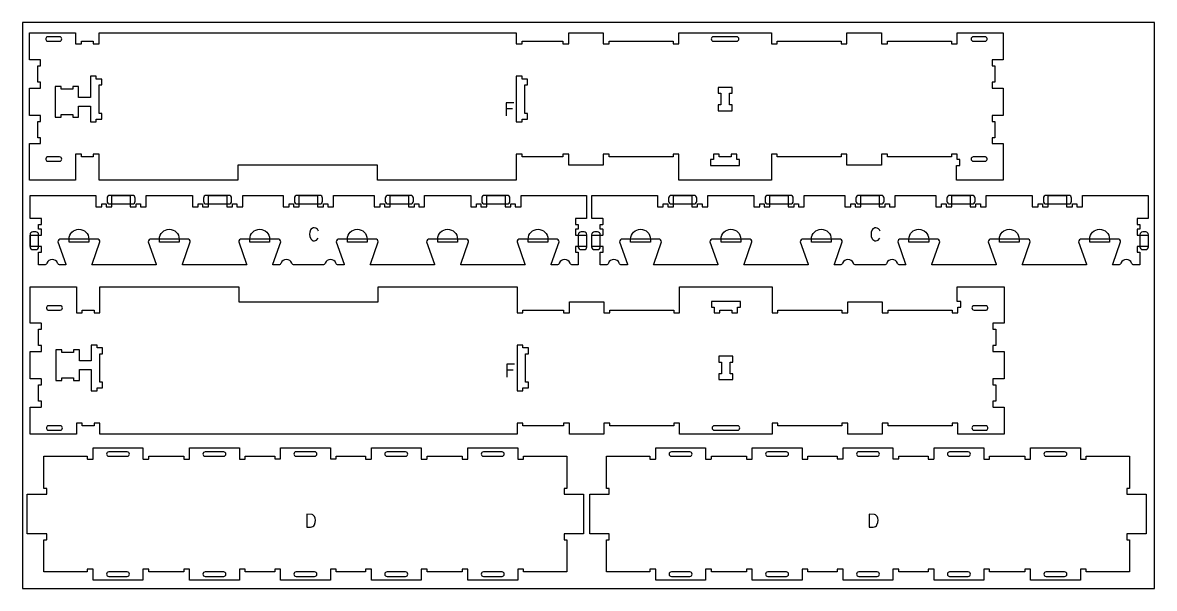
# Model space of a CAD drawing. Header units: millimetres. Extents: x -1220 to 1220, y -1930 to 4127.
# Drawn here: x -1220 to 1220, y 710 to 1930 of the extents above; entities that cross this region are included whole.
import ezdxf

# ---------------------------------------------------------------- set-up
doc = ezdxf.new("R2010")
doc.units = ezdxf.units.MM
for name, color, linetype, true_color in [('0_SHEET_SPRUCEPLY_2440X122', 1, 'Continuous', 0xff0000), ('1_ANYTOOL_1MMDEEP_LABELS_S', 2, 'Continuous', 0xffff00), ('3_ANYTOOL_CUTTHROUGH_INSID', 4, 'Continuous', 0x00ffff), ('4_ANYTOOL_CUTTHROUGH_OUTSI', 5, 'Continuous', 0x0000ff), ('5_ANYTOOL_HALF_MILL_9MM_IN', 3, 'Continuous', 0x00ff00)]:
    doc.layers.add(name, color=color, linetype=linetype, true_color=true_color)

msp = doc.modelspace()

# ---------------------------------------------------------------- linework, layer by layer
at = {"layer": '0_SHEET_SPRUCEPLY_2440X122'}
msp.add_lwpolyline([(-1220, 1930), (-1220, 710), (1220, 710), (1220, 1930)], close=True, dxfattribs=at)
at = {"layer": '1_ANYTOOL_1MMDEEP_LABELS_S'}
for p, q in [((-163.9, 1743.8), (-177.4, 1743.8)), ((-162.2, 1180.7), (-175.8, 1180.7))]:
    msp.add_line(p, q, dxfattribs=at)
for points in [[(-160.9, 1756.8), (-177.4, 1756.8), (-177.4, 1728.8)], [(-159.3, 1193.7), (-175.8, 1193.7), (-175.8, 1165.7)]]:
    msp.add_lwpolyline(points, dxfattribs=at)
for points in [[(-582.1, 1480.5, 0.131103), (-585.6, 1485.5), (-588.2, 1487), (-591.3, 1487.5), (-593.7, 1487.2), (-595.8, 1486.4), (-597.6, 1485), (-599.1, 1483.1), (-601, 1478.5), (-601.7, 1473.5), (-601, 1468.5), (-599, 1463.9), (-597.5, 1462), (-595.7, 1460.6), (-593.5, 1459.8), (-591, 1459.5), (-588.3, 1459.9), (-586.1, 1461), (-582.7, 1465)], [(628.7, 1480.5, 0.131103), (625.1, 1485.5), (622.6, 1487), (619.5, 1487.5), (617, 1487.2), (614.9, 1486.4), (613.1, 1485), (611.7, 1483.1), (609.7, 1478.5), (609.1, 1473.5), (609.7, 1468.5), (611.7, 1463.9), (613.2, 1462), (615.1, 1460.6), (617.3, 1459.8), (619.8, 1459.5), (622.4, 1459.9), (624.7, 1461), (628, 1465)]]:
    msp.add_lwpolyline(points, format="xyb", dxfattribs=at)
for points in [[(-607.6, 870.2), (-607.6, 842.2), (-599.6, 842.3), (-596.7, 842.6), (-594.3, 843.5), (-592.4, 844.9), (-591, 847), (-589.1, 851.7), (-588.5, 856.8), (-589.1, 861.1), (-590.8, 865.1), (-594.1, 868.6), (-596.1, 869.5)], [(605.4, 870.2), (605.4, 842.2), (613.4, 842.3), (616.3, 842.6), (618.7, 843.5), (620.6, 844.9), (622, 847), (623.9, 851.7), (624.5, 856.8), (623.9, 861.1), (622.2, 865.1), (618.9, 868.6), (616.9, 869.5)]]:
    msp.add_lwpolyline(points, close=True, dxfattribs=at)
at = {"layer": '3_ANYTOOL_CUTTHROUGH_INSID'}
for points in [[(-1140.5, 1899.5), (-1166.2, 1899.5), (-1167, 1899.4), (-1167.7, 1899.1), (-1168.5, 1898.6), (-1169.6, 1897.3), (-1170.1, 1895.6), (-1170.1, 1893.9), (-1169.6, 1892.1), (-1168.5, 1890.8), (-1167.7, 1890.3), (-1167, 1890), (-1166.2, 1890), (-1140.5, 1890, 1)], [(319.5, 1899.5), (269.5, 1899.5, 1), (269.5, 1890), (319.5, 1890, 1)], [(829.5, 1899.5, 1), (829.5, 1890), (855.3, 1890), (856.1, 1890), (856.8, 1890.3), (857.6, 1890.8), (858.7, 1892.1), (859.2, 1893.9), (859.2, 1895.6), (858.7, 1897.3), (857.6, 1898.6), (856.8, 1899.1), (856.1, 1899.4), (855.3, 1899.5)], [(-1140.5, 1631, 1), (-1140.5, 1640.5), (-1166.2, 1640.5), (-1167, 1640.4), (-1167.7, 1640.1), (-1168.5, 1639.6), (-1169.6, 1638.3), (-1170.1, 1636.6), (-1170.1, 1634.9), (-1169.6, 1633.1), (-1168.5, 1631.8), (-1167.7, 1631.3), (-1167, 1631), (-1166.2, 1631)], [(829.5, 1631), (855.3, 1631), (856.1, 1631), (856.8, 1631.3), (857.6, 1631.8), (858.7, 1633.1), (859.2, 1634.9), (859.2, 1636.6), (858.7, 1638.3), (857.6, 1639.6), (856.8, 1640.1), (856.1, 1640.4), (855.3, 1640.5), (829.5, 1640.5, 1)], [(-1138.8, 1319.6), (-1164.5, 1319.6), (-1165.3, 1319.5), (-1166.1, 1319.2), (-1166.8, 1318.8), (-1167.9, 1317.4), (-1168.5, 1315.7), (-1168.5, 1314), (-1167.9, 1312.3), (-1166.8, 1310.9), (-1166.1, 1310.4), (-1165.3, 1310.2), (-1164.5, 1310.1), (-1138.8, 1310.1, 1)], [(831.2, 1319.6, 1), (831.2, 1310.1), (856.9, 1310.1), (857.7, 1310.2), (858.5, 1310.4), (859.2, 1310.9), (860.3, 1312.3), (860.9, 1314), (860.9, 1315.7), (860.3, 1317.4), (859.2, 1318.8), (858.5, 1319.2), (857.7, 1319.5), (856.9, 1319.6)], [(-1138.8, 1051.1, 1), (-1138.8, 1060.6), (-1164.5, 1060.6), (-1165.3, 1060.5), (-1166.1, 1060.2), (-1166.8, 1059.8), (-1167.9, 1058.4), (-1168.5, 1056.7), (-1168.5, 1055), (-1167.9, 1053.3), (-1166.8, 1051.9), (-1166.1, 1051.4), (-1165.3, 1051.2), (-1164.5, 1051.1)], [(321.2, 1051.1, 1), (321.2, 1060.6), (271.2, 1060.6, 1), (271.2, 1051.1)], [(831.2, 1051.1), (856.9, 1051.1), (857.7, 1051.2), (858.5, 1051.4), (859.2, 1051.9), (860.3, 1053.3), (860.9, 1055), (860.9, 1056.7), (860.3, 1058.4), (859.2, 1059.8), (858.5, 1060.2), (857.7, 1060.5), (856.9, 1060.6), (831.2, 1060.6, 1)], [(-994.4, 994.9, 1), (-994.4, 1004.4), (-1034.4, 1004.4, 1), (-1034.4, 994.9)], [(-786.4, 994.9, 1), (-786.4, 1004.4), (-826.4, 1004.4, 1), (-826.4, 994.9)], [(-590.4, 995, 1), (-590.4, 1004.5), (-630.4, 1004.5, 1), (-630.4, 995)], [(-394.4, 994.9, 1), (-394.4, 1004.4), (-434.4, 1004.4, 1), (-434.4, 994.9)], [(-186.4, 994.9, 1), (-186.4, 1004.4), (-226.4, 1004.4, 1), (-226.4, 994.9)], [(218.6, 994.9, 1), (218.6, 1004.4), (178.6, 1004.4, 1), (178.6, 994.9)], [(426.6, 994.9, 1), (426.6, 1004.4), (386.6, 1004.4, 1), (386.6, 994.9)], [(622.6, 995, 1), (622.6, 1004.5), (582.6, 1004.5, 1), (582.6, 995)], [(818.6, 994.9, 1), (818.6, 1004.4), (778.6, 1004.4, 1), (778.6, 994.9)], [(1026.6, 994.9, 1), (1026.6, 1004.4), (986.6, 1004.4, 1), (986.6, 994.9)], [(-994.4, 745.4), (-1034.4, 745.4, 1), (-1034.4, 735.9), (-994.4, 735.9, 1)], [(-786.4, 745.4), (-826.4, 745.4, 1), (-826.4, 735.9), (-786.4, 735.9, 1)], [(-590.4, 745.4), (-630.4, 745.4, 1), (-630.4, 735.9), (-590.4, 735.9, 1)], [(-394.4, 745.4), (-434.4, 745.4, 1), (-434.4, 735.9), (-394.4, 735.9, 1)], [(-186.4, 745.4), (-226.4, 745.4, 1), (-226.4, 735.9), (-186.4, 735.9, 1)], [(218.6, 745.4), (178.6, 745.4, 1), (178.6, 735.9), (218.6, 735.9, 1)], [(426.6, 745.4), (386.6, 745.4, 1), (386.6, 735.9), (426.6, 735.9, 1)], [(622.6, 745.4), (582.6, 745.4, 1), (582.6, 735.9), (622.6, 735.9, 1)], [(818.6, 745.4), (778.6, 745.4, 1), (778.6, 735.9), (818.6, 735.9, 1)], [(1026.6, 745.4), (986.6, 745.4, 1), (986.6, 735.9), (1026.6, 735.9, 1)]]:
    msp.add_lwpolyline(points, format="xyb", close=True, dxfattribs=at)
for points in [[(-1049.2, 1808.4), (-1061.2, 1808.4), (-1061.2, 1814.4), (-1073.7, 1814.4), (-1073.7, 1768.5), (-1099.2, 1768.5), (-1099.2, 1792.5), (-1111.7, 1792.5), (-1111.7, 1786.5), (-1137.2, 1786.5), (-1137.2, 1792.5), (-1149.7, 1792.5), (-1149.7, 1726), (-1137.2, 1726), (-1137.2, 1732), (-1111.7, 1732), (-1111.7, 1726), (-1099.2, 1726), (-1099.2, 1750), (-1073.7, 1750), (-1073.7, 1715.9), (-1061.2, 1715.9), (-1061.2, 1721.9), (-1049.2, 1721.9), (-1049.2, 1734.4), (-1055.2, 1734.4), (-1055.2, 1795.9), (-1049.2, 1795.9)], [(-155.7, 1814.4), (-155.7, 1715.9), (-143.2, 1715.9), (-143.2, 1721.9), (-131.2, 1721.9), (-131.2, 1734.4), (-137.2, 1734.4), (-137.2, 1795.9), (-131.2, 1795.9), (-131.2, 1808.4), (-143.2, 1808.4), (-143.2, 1814.4)], [(309.8, 1752.4), (303.8, 1752.4), (303.8, 1777.9), (309.8, 1777.9), (309.8, 1790.4), (279.3, 1790.4), (279.3, 1777.9), (285.3, 1777.9), (285.3, 1752.4), (279.3, 1752.4), (279.3, 1739.9), (309.8, 1739.9)], [(307.3, 1640.5), (281.8, 1640.5), (281.8, 1646.5), (269.3, 1646.5), (269.3, 1634.5), (263.3, 1634.5), (263.3, 1622), (325.8, 1622), (325.8, 1634.5), (319.8, 1634.5), (319.8, 1646.5), (307.3, 1646.5)], [(283.4, 1304.1), (283.4, 1310.1), (308.9, 1310.1), (308.9, 1304.1), (321.4, 1304.1), (321.4, 1316.1), (327.4, 1316.1), (327.4, 1328.6), (264.9, 1328.6), (264.9, 1316.1), (270.9, 1316.1), (270.9, 1304.1)], [(-1047.6, 1228.6), (-1059.6, 1228.6), (-1059.6, 1234.6), (-1072.1, 1234.6), (-1072.1, 1200.6), (-1097.6, 1200.6), (-1097.6, 1224.6), (-1110.1, 1224.6), (-1110.1, 1218.6), (-1135.6, 1218.6), (-1135.6, 1224.6), (-1148.1, 1224.6), (-1148.1, 1158.1), (-1135.6, 1158.1), (-1135.6, 1164.1), (-1110.1, 1164.1), (-1110.1, 1158.1), (-1097.6, 1158.1), (-1097.6, 1182.1), (-1072.1, 1182.1), (-1072.1, 1136.1), (-1059.6, 1136.1), (-1059.6, 1142.1), (-1047.6, 1142.1), (-1047.6, 1154.6), (-1053.6, 1154.6), (-1053.6, 1216.1), (-1047.6, 1216.1)], [(-154.1, 1234.6), (-154.1, 1136.1), (-141.6, 1136.1), (-141.6, 1142.1), (-129.6, 1142.1), (-129.6, 1154.6), (-135.6, 1154.6), (-135.6, 1216.1), (-129.6, 1216.1), (-129.6, 1228.6), (-141.6, 1228.6), (-141.6, 1234.6)], [(305.4, 1172.6), (305.4, 1198.1), (311.4, 1198.1), (311.4, 1210.6), (280.9, 1210.6), (280.9, 1198.1), (286.9, 1198.1), (286.9, 1172.6), (280.9, 1172.6), (280.9, 1160.1), (311.4, 1160.1), (311.4, 1172.6)]]:
    msp.add_lwpolyline(points, close=True, dxfattribs=at)
at = {"layer": '4_ANYTOOL_CUTTHROUGH_OUTSI'}
for points in [[(794.8, 1884.2), (794.8, 1908), (894.3, 1908), (894.3, 1849.5), (870.5, 1849.5, 0.414214), (870.3, 1849.2), (870.3, 1837.2, 0.414214), (870.5, 1837), (876.3, 1837), (876.3, 1801.5), (870.5, 1801.5, 0.414214), (870.3, 1801.2), (870.3, 1789.2, 0.414214), (870.5, 1789), (894.3, 1789), (894.3, 1729.5), (870.5, 1729.5, 0.414214), (870.3, 1729.2), (870.3, 1717.2, 0.414214), (870.5, 1717), (876.3, 1717), (876.3, 1681.5), (870.5, 1681.5, 0.414214), (870.3, 1681.2), (870.3, 1669.2, 0.414214), (870.5, 1669), (894.3, 1669), (894.3, 1590.5), (793.4, 1590.5), (793.4, 1622), (800.5, 1622, 0.414214), (800.8, 1622.2), (800.8, 1634.2, 0.414214), (800.5, 1634.5), (794.8, 1634.5), (794.8, 1646.2, 0.414214), (794.5, 1646.5), (782.5, 1646.5, 0.414214), (782.3, 1646.2), (782.3, 1640.5), (644.3, 1640.5), (644.3, 1646.2, 0.414214), (644, 1646.5), (632, 1646.5, 0.414214), (631.8, 1646.2), (631.8, 1622.5), (557.3, 1622.5), (557.3, 1646.2, 0.414214), (557, 1646.5), (545, 1646.5, 0.414214), (544.8, 1646.2), (544.8, 1640.5), (406.8, 1640.5), (406.8, 1646.2, 0.414214), (406.5, 1646.5), (394.5, 1646.5, 0.414214), (394.3, 1646.2), (394.3, 1590.5), (194.8, 1590.5), (194.8, 1646.2, 0.414214), (194.5, 1646.5), (182.5, 1646.5, 0.414214), (182.3, 1646.2), (182.3, 1640.5), (44.3, 1640.5), (44.3, 1646.2, 0.414214), (44, 1646.5), (32, 1646.5, 0.414214), (31.8, 1646.2), (31.8, 1622.5), (-42.7, 1622.5), (-42.7, 1646.2, 0.414214), (-43, 1646.5), (-55, 1646.5, 0.414214), (-55.2, 1646.2), (-55.2, 1640.5), (-143.2, 1640.5), (-143.2, 1646.2, 0.414214), (-143.5, 1646.5), (-155.5, 1646.5, 0.414214), (-155.7, 1646.2), (-155.7, 1590.5), (-455.2, 1590.5), (-455.2, 1622.2, 0.414214), (-455.5, 1622.5), (-755.5, 1622.5, 0.414214), (-755.7, 1622.2), (-755.7, 1590.5), (-1055.2, 1590.5), (-1055.2, 1646.2, 0.414214), (-1055.5, 1646.5), (-1067.5, 1646.5, 0.414214), (-1067.7, 1646.2), (-1067.7, 1640.5), (-1093.2, 1640.5), (-1093.2, 1646.2, 0.414214), (-1093.5, 1646.5), (-1105.5, 1646.5, 0.414214), (-1105.7, 1646.2), (-1105.7, 1590.5), (-1205.2, 1590.5), (-1205.2, 1669), (-1181.5, 1669, 0.414214), (-1181.2, 1669.2), (-1181.2, 1681.2, 0.414214), (-1181.5, 1681.5), (-1187.2, 1681.5), (-1187.2, 1717), (-1181.5, 1717, 0.414214), (-1181.2, 1717.2), (-1181.2, 1729.2, 0.414214), (-1181.5, 1729.5), (-1205.2, 1729.5), (-1205.2, 1789), (-1181.5, 1789, 0.414214), (-1181.2, 1789.2), (-1181.2, 1801.2, 0.414214), (-1181.5, 1801.5), (-1187.2, 1801.5), (-1187.2, 1837), (-1181.5, 1837, 0.414214), (-1181.2, 1837.2), (-1181.2, 1849.2, 0.414214), (-1181.5, 1849.5), (-1205.2, 1849.5), (-1205.2, 1908), (-1105.7, 1908), (-1105.7, 1884.2, 0.414214), (-1105.5, 1884), (-1093.5, 1884, 0.414214), (-1093.2, 1884.2), (-1093.2, 1890), (-1067.7, 1890), (-1067.7, 1884.2, 0.414214), (-1067.5, 1884), (-1055.5, 1884, 0.414214), (-1055.2, 1884.2), (-1055.2, 1908), (-155.7, 1908), (-155.7, 1884.2, 0.414214), (-155.5, 1884), (-143.5, 1884, 0.414214), (-143.2, 1884.2), (-143.2, 1890), (-55.2, 1890), (-55.2, 1884.2, 0.414214), (-55, 1884), (-43, 1884, 0.414214), (-42.7, 1884.2), (-42.7, 1908), (31.8, 1908), (31.8, 1884.2, 0.414214), (32, 1884), (44, 1884, 0.414214), (44.3, 1884.2), (44.3, 1890), (182.3, 1890), (182.3, 1884.2, 0.414214), (182.5, 1884), (194.5, 1884, 0.414214), (194.8, 1884.2), (194.8, 1908), (394.3, 1908), (394.3, 1884.2, 0.414214), (394.5, 1884), (406.5, 1884, 0.414214), (406.8, 1884.2), (406.8, 1890), (544.8, 1890), (544.8, 1884.2, 0.414214), (545, 1884), (557, 1884, 0.414214), (557.3, 1884.2), (557.3, 1908), (631.8, 1908), (631.8, 1884.2, 0.414214), (632, 1884), (644, 1884, 0.414214), (644.3, 1884.2), (644.3, 1890), (782.3, 1890), (782.3, 1884.2, 0.414214), (782.5, 1884), (794.5, 1884, 0.414214)], [(-1173.1, 1407.4), (-1185.5, 1407.4), (-1185.5, 1434.9), (-1179.7, 1434.9, 0.414214), (-1179.5, 1435.1), (-1179.5, 1447.1, 0.414214), (-1179.7, 1447.4), (-1203.5, 1447.4), (-1203.5, 1471.9), (-1179.7, 1471.9, 0.414214), (-1179.5, 1472.1), (-1179.5, 1484.1, 0.414214), (-1179.7, 1484.4), (-1185.5, 1484.4), (-1185.5, 1494.9), (-1179.7, 1494.9, 0.414214), (-1179.5, 1495.1), (-1179.5, 1507.1, 0.414214), (-1179.7, 1507.4), (-1203.5, 1507.4), (-1203.5, 1556.9), (-1062, 1556.9), (-1062, 1533.1, 0.414214), (-1061.7, 1532.9), (-1049.7, 1532.9, 0.414214), (-1049.5, 1533.1), (-1049.5, 1538.9), (-1040, 1538.9), (-1040, 1533.1, 0.414214), (-1039.7, 1532.9), (-1027.7, 1532.9, 0.414214), (-1027.5, 1533.1), (-1027.5, 1556.9), (-988, 1556.9), (-988, 1533.1, 0.414214), (-987.7, 1532.9), (-975.7, 1532.9, 0.414214), (-975.5, 1533.1), (-975.5, 1538.9), (-966, 1538.9), (-966, 1533.1, 0.414214), (-965.7, 1532.9), (-953.7, 1532.9, 0.414214), (-953.5, 1533.1), (-953.5, 1556.9), (-854, 1556.9), (-854, 1533.1, 0.414214), (-853.7, 1532.9), (-841.7, 1532.9, 0.414214), (-841.5, 1533.1), (-841.5, 1538.9), (-832, 1538.9), (-832, 1533.1, 0.414214), (-831.7, 1532.9), (-819.7, 1532.9, 0.414214), (-819.5, 1533.1), (-819.5, 1556.9), (-780, 1556.9), (-780, 1533.1, 0.414214), (-779.7, 1532.9), (-767.7, 1532.9, 0.414214), (-767.5, 1533.1), (-767.5, 1538.9), (-758, 1538.9), (-758, 1533.1, 0.414214), (-757.7, 1532.9), (-745.7, 1532.9, 0.414214), (-745.5, 1533.1), (-745.5, 1556.9), (-658, 1556.9), (-658, 1533.1, 0.414214), (-657.7, 1532.9), (-645.7, 1532.9, 0.414214), (-645.5, 1533.1), (-645.5, 1538.9), (-636, 1538.9), (-636, 1533.1, 0.414214), (-635.7, 1532.9), (-623.7, 1532.9, 0.414214), (-623.5, 1533.1), (-623.5, 1556.9), (-584, 1556.9), (-584, 1533.1, 0.414214), (-583.7, 1532.9), (-571.7, 1532.9, 0.414214), (-571.5, 1533.1), (-571.5, 1538.9), (-562, 1538.9), (-562, 1533.1, 0.414214), (-561.7, 1532.9), (-549.7, 1532.9, 0.414214), (-549.5, 1533.1), (-549.5, 1556.9), (-462, 1556.9), (-462, 1533.1, 0.414214), (-461.7, 1532.9), (-449.7, 1532.9, 0.414214), (-449.5, 1533.1), (-449.5, 1538.9), (-440, 1538.9), (-440, 1533.1, 0.414214), (-439.7, 1532.9), (-427.7, 1532.9, 0.414214), (-427.5, 1533.1), (-427.5, 1556.9), (-388, 1556.9), (-388, 1533.1, 0.414214), (-387.7, 1532.9), (-375.7, 1532.9, 0.414214), (-375.5, 1533.1), (-375.5, 1538.9), (-366, 1538.9), (-366, 1533.1, 0.414214), (-365.7, 1532.9), (-353.7, 1532.9, 0.414214), (-353.5, 1533.1), (-353.5, 1556.9), (-254, 1556.9), (-254, 1533.1, 0.414214), (-253.7, 1532.9), (-241.7, 1532.9, 0.414214), (-241.5, 1533.1), (-241.5, 1538.9), (-232, 1538.9), (-232, 1533.1, 0.414214), (-231.7, 1532.9), (-219.7, 1532.9, 0.414214), (-219.5, 1533.1), (-219.5, 1556.9), (-180, 1556.9), (-180, 1533.1, 0.414214), (-179.7, 1532.9), (-167.7, 1532.9, 0.414214), (-167.5, 1533.1), (-167.5, 1538.9), (-158, 1538.9), (-158, 1533.1, 0.414214), (-157.7, 1532.9), (-145.7, 1532.9, 0.414214), (-145.5, 1533.1), (-145.5, 1556.9), (-4, 1556.9), (-4, 1507.4), (-27.7, 1507.4, 0.414214), (-28, 1507.1), (-28, 1495.1, 0.414214), (-27.7, 1494.9), (-22, 1494.9), (-22, 1484.4), (-27.7, 1484.4, 0.414214), (-28, 1484.1), (-28, 1472.1, 0.414214), (-27.7, 1471.9), (-4, 1471.9), (-4, 1447.4), (-27.7, 1447.4, 0.414214), (-28, 1447.1), (-28, 1435.1, 0.414214), (-27.7, 1434.9), (-22, 1434.9), (-22, 1407.4), (-34.4, 1407.4, -0.317837), (-39.8, 1411.2, 0.707107), (-62.9, 1411.2, -0.317837), (-68.3, 1407.4), (-80.7, 1407.4), (-80.5, 1408.8), (-63.6, 1457), (-63.6, 1457.1, 0.414214), (-69.8, 1463.4), (-147.8, 1463.4, 0.414214), (-154.1, 1457.1), (-154.1, 1457), (-137.2, 1408.8), (-136.9, 1407.4), (-275.6, 1407.4), (-275.4, 1408.8), (-258.5, 1457), (-258.5, 1457.1, 0.414214), (-264.7, 1463.4), (-342.7, 1463.4, 0.414214), (-349, 1457.1), (-349, 1457), (-332.1, 1408.8), (-331.8, 1407.4), (-470.5, 1407.4), (-470.3, 1408.8), (-453.4, 1457), (-453.4, 1457.1, 0.414214), (-459.6, 1463.4), (-537.6, 1463.4, 0.414214), (-543.9, 1457.1), (-543.9, 1457), (-527, 1408.8), (-526.7, 1407.4), (-539.1, 1407.4, -0.317837), (-544.6, 1411.2, 0.707107), (-567.7, 1411.2, -0.317837), (-573.1, 1407.4), (-634.4, 1407.4, -0.317837), (-639.8, 1411.2, 0.707107), (-662.9, 1411.2, -0.317837), (-668.3, 1407.4), (-680.7, 1407.4), (-680.5, 1408.8), (-663.6, 1457), (-663.6, 1457.1, 0.414214), (-669.8, 1463.4), (-747.8, 1463.4, 0.414214), (-754.1, 1457.1), (-754.1, 1457), (-737.2, 1408.8), (-736.9, 1407.4), (-875.6, 1407.4), (-875.4, 1408.8), (-858.5, 1457), (-858.5, 1457.1, 0.414214), (-864.7, 1463.4), (-942.7, 1463.4, 0.414214), (-949, 1457.1), (-949, 1457), (-932.1, 1408.8), (-931.8, 1407.4), (-1070.5, 1407.4), (-1070.3, 1408.8), (-1053.4, 1457), (-1053.4, 1457.1, 0.414214), (-1059.6, 1463.4), (-1137.6, 1463.4, 0.414214), (-1143.9, 1457.1), (-1143.9, 1457), (-1127, 1408.8), (-1126.7, 1407.4), (-1139.1, 1407.4, -0.317837), (-1144.6, 1411.2, 0.707107), (-1167.7, 1411.2, -0.317837)], [(37.7, 1407.4), (25.3, 1407.4), (25.3, 1434.9), (31, 1434.9, 0.414214), (31.3, 1435.1), (31.3, 1447.1, 0.414214), (31, 1447.4), (7.3, 1447.4), (7.3, 1471.9), (31, 1471.9, 0.414214), (31.3, 1472.1), (31.3, 1484.1, 0.414214), (31, 1484.4), (25.3, 1484.4), (25.3, 1494.9), (31, 1494.9, 0.414214), (31.3, 1495.1), (31.3, 1507.1, 0.414214), (31, 1507.4), (7.3, 1507.4), (7.3, 1556.9), (148.8, 1556.9), (148.8, 1533.1, 0.414214), (149, 1532.9), (161, 1532.9, 0.414214), (161.3, 1533.1), (161.3, 1538.9), (170.8, 1538.9), (170.8, 1533.1, 0.414214), (171, 1532.9), (183, 1532.9, 0.414214), (183.3, 1533.1), (183.3, 1556.9), (222.8, 1556.9), (222.8, 1533.1, 0.414214), (223, 1532.9), (235, 1532.9, 0.414214), (235.3, 1533.1), (235.3, 1538.9), (244.8, 1538.9), (244.8, 1533.1, 0.414214), (245, 1532.9), (257, 1532.9, 0.414214), (257.3, 1533.1), (257.3, 1556.9), (356.8, 1556.9), (356.8, 1533.1, 0.414214), (357, 1532.9), (369, 1532.9, 0.414214), (369.3, 1533.1), (369.3, 1538.9), (378.8, 1538.9), (378.8, 1533.1, 0.414214), (379, 1532.9), (391, 1532.9, 0.414214), (391.3, 1533.1), (391.3, 1556.9), (430.8, 1556.9), (430.8, 1533.1, 0.414214), (431, 1532.9), (443, 1532.9, 0.414214), (443.3, 1533.1), (443.3, 1538.9), (452.8, 1538.9), (452.8, 1533.1, 0.414214), (453, 1532.9), (465, 1532.9, 0.414214), (465.3, 1533.1), (465.3, 1556.9), (552.8, 1556.9), (552.8, 1533.1, 0.414214), (553, 1532.9), (565, 1532.9, 0.414214), (565.3, 1533.1), (565.3, 1538.9), (574.8, 1538.9), (574.8, 1533.1, 0.414214), (575, 1532.9), (587, 1532.9, 0.414214), (587.3, 1533.1), (587.3, 1556.9), (626.8, 1556.9), (626.8, 1533.1, 0.414214), (627, 1532.9), (639, 1532.9, 0.414214), (639.3, 1533.1), (639.3, 1538.9), (648.8, 1538.9), (648.8, 1533.1, 0.414214), (649, 1532.9), (661, 1532.9, 0.414214), (661.3, 1533.1), (661.3, 1556.9), (748.8, 1556.9), (748.8, 1533.1, 0.414214), (749, 1532.9), (761, 1532.9, 0.414214), (761.3, 1533.1), (761.3, 1538.9), (770.8, 1538.9), (770.8, 1533.1, 0.414214), (771, 1532.9), (783, 1532.9, 0.414214), (783.3, 1533.1), (783.3, 1556.9), (822.8, 1556.9), (822.8, 1533.1, 0.414214), (823, 1532.9), (835, 1532.9, 0.414214), (835.3, 1533.1), (835.3, 1538.9), (844.8, 1538.9), (844.8, 1533.1, 0.414214), (845, 1532.9), (857, 1532.9, 0.414214), (857.3, 1533.1), (857.3, 1556.9), (956.8, 1556.9), (956.8, 1533.1, 0.414214), (957, 1532.9), (969, 1532.9, 0.414214), (969.3, 1533.1), (969.3, 1538.9), (978.8, 1538.9), (978.8, 1533.1, 0.414214), (979, 1532.9), (991, 1532.9, 0.414214), (991.3, 1533.1), (991.3, 1556.9), (1030.8, 1556.9), (1030.8, 1533.1, 0.414214), (1031, 1532.9), (1043, 1532.9, 0.414214), (1043.3, 1533.1), (1043.3, 1538.9), (1052.8, 1538.9), (1052.8, 1533.1, 0.414214), (1053, 1532.9), (1065, 1532.9, 0.414214), (1065.3, 1533.1), (1065.3, 1556.9), (1206.8, 1556.9), (1206.8, 1507.4), (1183, 1507.4, 0.414214), (1182.8, 1507.1), (1182.8, 1495.1, 0.414214), (1183, 1494.9), (1188.8, 1494.9), (1188.8, 1484.4), (1183, 1484.4, 0.414214), (1182.8, 1484.1), (1182.8, 1472.1, 0.414214), (1183, 1471.9), (1206.8, 1471.9), (1206.8, 1447.4), (1183, 1447.4, 0.414214), (1182.8, 1447.1), (1182.8, 1435.1, 0.414214), (1183, 1434.9), (1188.8, 1434.9), (1188.8, 1407.4), (1176.4, 1407.4, -0.317837), (1171, 1411.2, 0.707107), (1147.9, 1411.2, -0.317837), (1142.4, 1407.4), (1130, 1407.4), (1130.3, 1408.8), (1147.2, 1457), (1147.2, 1457.1, 0.414214), (1140.9, 1463.4), (1062.9, 1463.4, 0.414214), (1056.7, 1457.1), (1056.7, 1457), (1073.6, 1408.8), (1073.8, 1407.4), (935.1, 1407.4), (935.4, 1408.8), (952.3, 1457), (952.3, 1457.1, 0.414214), (946, 1463.4), (868, 1463.4, 0.414214), (861.8, 1457.1), (861.8, 1457), (878.7, 1408.8), (878.9, 1407.4), (740.2, 1407.4), (740.5, 1408.8), (757.4, 1457), (757.4, 1457.1, 0.414214), (751.1, 1463.4), (673.1, 1463.4, 0.414214), (666.9, 1457.1), (666.9, 1457), (683.8, 1408.8), (684, 1407.4), (671.6, 1407.4, -0.317837), (666.2, 1411.2, 0.707107), (643.1, 1411.2, -0.317837), (637.7, 1407.4), (576.4, 1407.4, -0.317837), (571, 1411.2, 0.707107), (547.9, 1411.2, -0.317837), (542.4, 1407.4), (530, 1407.4), (530.3, 1408.8), (547.2, 1457), (547.2, 1457.1, 0.414214), (540.9, 1463.4), (462.9, 1463.4, 0.414214), (456.7, 1457.1), (456.7, 1457), (473.6, 1408.8), (473.8, 1407.4), (335.1, 1407.4), (335.4, 1408.8), (352.3, 1457), (352.3, 1457.1, 0.414214), (346, 1463.4), (268, 1463.4, 0.414214), (261.8, 1457.1), (261.8, 1457), (278.7, 1408.8), (278.9, 1407.4), (140.2, 1407.4), (140.5, 1408.8), (157.4, 1457), (157.4, 1457.1, 0.414214), (151.1, 1463.4), (73.1, 1463.4, 0.414214), (66.9, 1457.1), (66.9, 1457), (83.8, 1408.8), (84, 1407.4), (71.6, 1407.4, -0.317837), (66.2, 1411.2, 0.707107), (43.1, 1411.2, -0.317837)], [(877.9, 1113.6), (872.2, 1113.6, 0.414214), (871.9, 1113.3), (871.9, 1101.3, 0.414214), (872.2, 1101.1), (895.9, 1101.1), (895.9, 1042.6), (796.4, 1042.6), (796.4, 1066.3, 0.414214), (796.2, 1066.6), (784.2, 1066.6, 0.414214), (783.9, 1066.3), (783.9, 1060.6), (645.9, 1060.6), (645.9, 1066.3, 0.414214), (645.7, 1066.6), (633.7, 1066.6, 0.414214), (633.4, 1066.3), (633.4, 1042.6), (558.9, 1042.6), (558.9, 1066.3, 0.414214), (558.7, 1066.6), (546.7, 1066.6, 0.414214), (546.4, 1066.3), (546.4, 1060.6), (408.4, 1060.6), (408.4, 1066.3, 0.414214), (408.2, 1066.6), (396.2, 1066.6, 0.414214), (395.9, 1066.3), (395.9, 1042.6), (196.4, 1042.6), (196.4, 1066.3, 0.414214), (196.2, 1066.6), (184.2, 1066.6, 0.414214), (183.9, 1066.3), (183.9, 1060.6), (45.9, 1060.6), (45.9, 1066.3, 0.414214), (45.7, 1066.6), (33.7, 1066.6, 0.414214), (33.4, 1066.3), (33.4, 1042.6), (-41.1, 1042.6), (-41.1, 1066.3, 0.414214), (-41.3, 1066.6), (-53.3, 1066.6, 0.414214), (-53.6, 1066.3), (-53.6, 1060.6), (-141.6, 1060.6), (-141.6, 1066.3, 0.414214), (-141.8, 1066.6), (-153.8, 1066.6, 0.414214), (-154.1, 1066.3), (-154.1, 1042.6), (-1053.6, 1042.6), (-1053.6, 1066.3, 0.414214), (-1053.8, 1066.6), (-1065.8, 1066.6, 0.414214), (-1066.1, 1066.3), (-1066.1, 1060.6), (-1091.6, 1060.6), (-1091.6, 1066.3, 0.414214), (-1091.8, 1066.6), (-1103.8, 1066.6, 0.414214), (-1104.1, 1066.3), (-1104.1, 1042.6), (-1203.6, 1042.6), (-1203.6, 1101.1), (-1179.8, 1101.1, 0.414214), (-1179.6, 1101.3), (-1179.6, 1113.3, 0.414214), (-1179.8, 1113.6), (-1185.6, 1113.6), (-1185.6, 1149.1), (-1179.8, 1149.1, 0.414214), (-1179.6, 1149.3), (-1179.6, 1161.3, 0.414214), (-1179.8, 1161.6), (-1203.6, 1161.6), (-1203.6, 1221.1), (-1179.8, 1221.1, 0.414214), (-1179.6, 1221.3), (-1179.6, 1233.3, 0.414214), (-1179.8, 1233.6), (-1185.6, 1233.6), (-1185.6, 1269.1), (-1179.8, 1269.1, 0.414214), (-1179.6, 1269.3), (-1179.6, 1281.3, 0.414214), (-1179.8, 1281.6), (-1203.6, 1281.6), (-1203.6, 1360.1), (-1104.1, 1360.1), (-1104.1, 1304.3, 0.414214), (-1103.8, 1304.1), (-1091.8, 1304.1, 0.414214), (-1091.6, 1304.3), (-1091.6, 1310.1), (-1066.1, 1310.1), (-1066.1, 1304.3, 0.414214), (-1065.8, 1304.1), (-1053.8, 1304.1, 0.414214), (-1053.6, 1304.3), (-1053.6, 1360.1), (-754.1, 1360.1), (-754.1, 1328.3, 0.414214), (-753.8, 1328.1), (-453.8, 1328.1, 0.414214), (-453.6, 1328.3), (-453.6, 1360.1), (-154.1, 1360.1), (-154.1, 1304.3, 0.414214), (-153.8, 1304.1), (-141.8, 1304.1, 0.414214), (-141.6, 1304.3), (-141.6, 1310.1), (-53.6, 1310.1), (-53.6, 1304.3, 0.414214), (-53.3, 1304.1), (-41.3, 1304.1, 0.414214), (-41.1, 1304.3), (-41.1, 1328.1), (33.4, 1328.1), (33.4, 1304.3, 0.414214), (33.7, 1304.1), (45.7, 1304.1, 0.414214), (45.9, 1304.3), (45.9, 1310.1), (183.9, 1310.1), (183.9, 1304.3, 0.414214), (184.2, 1304.1), (196.2, 1304.1, 0.414214), (196.4, 1304.3), (196.4, 1360.1), (395.9, 1360.1), (395.9, 1304.3, 0.414214), (396.2, 1304.1), (408.2, 1304.1, 0.414214), (408.4, 1304.3), (408.4, 1310.1), (546.4, 1310.1), (546.4, 1304.3, 0.414214), (546.7, 1304.1), (558.7, 1304.1, 0.414214), (558.9, 1304.3), (558.9, 1328.1), (633.4, 1328.1), (633.4, 1304.3, 0.414214), (633.7, 1304.1), (645.7, 1304.1, 0.414214), (645.9, 1304.3), (645.9, 1310.1), (783.9, 1310.1), (783.9, 1304.3, 0.414214), (784.2, 1304.1), (796.2, 1304.1, 0.414214), (796.4, 1304.3), (796.4, 1316.1), (802.2, 1316.1, 0.414214), (802.4, 1316.3), (802.4, 1328.3, 0.414214), (802.2, 1328.6), (795, 1328.6), (795, 1360.1), (895.9, 1360.1), (895.9, 1281.6), (872.2, 1281.6, 0.414214), (871.9, 1281.3), (871.9, 1269.3, 0.414214), (872.2, 1269.1), (877.9, 1269.1), (877.9, 1233.6), (872.2, 1233.6, 0.414214), (871.9, 1233.3), (871.9, 1221.3, 0.414214), (872.2, 1221.1), (895.9, 1221.1), (895.9, 1161.6), (872.2, 1161.6, 0.414214), (871.9, 1161.3), (871.9, 1149.3, 0.414214), (872.2, 1149.1), (877.9, 1149.1)], [(-1080.6, 989.2, 0.414214), (-1080.4, 988.9), (-1068.4, 988.9, 0.414214), (-1068.1, 989.2), (-1068.1, 1012.9), (-960.6, 1012.9), (-960.6, 989.2, 0.414214), (-960.4, 988.9), (-948.4, 988.9, 0.414214), (-948.1, 989.2), (-948.1, 994.9), (-872.6, 994.9), (-872.6, 989.2, 0.414214), (-872.4, 988.9), (-860.4, 988.9, 0.414214), (-860.1, 989.2), (-860.1, 1012.9), (-752.6, 1012.9), (-752.6, 989.2, 0.414214), (-752.4, 988.9), (-740.4, 988.9, 0.414214), (-740.1, 989.2), (-740.1, 994.9), (-676.6, 995), (-676.6, 989.2, 0.414214), (-676.4, 989), (-664.4, 989, 0.414214), (-664.1, 989.2), (-664.1, 1013), (-556.6, 1013), (-556.6, 989.2, 0.414214), (-556.4, 989), (-544.4, 989, 0.414214), (-544.1, 989.2), (-544.1, 995), (-480.6, 994.9), (-480.6, 989.2, 0.414214), (-480.4, 988.9), (-468.4, 988.9, 0.414214), (-468.1, 989.2), (-468.1, 1012.9), (-360.6, 1012.9), (-360.6, 989.2, 0.414214), (-360.4, 988.9), (-348.4, 988.9, 0.414214), (-348.1, 989.2), (-348.1, 994.9), (-272.6, 994.9), (-272.6, 989.2, 0.414214), (-272.4, 988.9), (-260.4, 988.9, 0.414214), (-260.1, 989.2), (-260.1, 1012.9), (-152.6, 1012.9), (-152.6, 989.2, 0.414214), (-152.4, 988.9), (-140.4, 988.9, 0.414214), (-140.1, 989.2), (-140.1, 994.9), (-46.6, 994.9), (-46.6, 925.4), (-52.4, 925.4, 0.414214), (-52.6, 925.2), (-52.6, 913.2, 0.414214), (-52.4, 912.9), (-10.6, 912.9), (-10.6, 827.4), (-52.4, 827.4, 0.414214), (-52.6, 827.2), (-52.6, 815.2, 0.414214), (-52.4, 814.9), (-46.6, 814.9), (-46.6, 745.4), (-140.1, 745.4), (-140.1, 751.2, 0.414214), (-140.4, 751.4), (-152.4, 751.4, 0.414214), (-152.6, 751.2), (-152.6, 727.4), (-260.1, 727.4), (-260.1, 751.2, 0.414214), (-260.4, 751.4), (-272.4, 751.4, 0.414214), (-272.6, 751.2), (-272.6, 745.4), (-348.1, 745.4), (-348.1, 751.2, 0.414214), (-348.4, 751.4), (-360.4, 751.4, 0.414214), (-360.6, 751.2), (-360.6, 727.4), (-468.1, 727.4), (-468.1, 751.2, 0.414214), (-468.4, 751.4), (-480.4, 751.4, 0.414214), (-480.6, 751.2), (-480.6, 745.4), (-544.1, 745.4), (-544.1, 751.1, 0.414214), (-544.4, 751.4), (-556.4, 751.4, 0.414214), (-556.6, 751.1), (-556.6, 727.4), (-664.1, 727.4), (-664.1, 751.1, 0.414214), (-664.4, 751.4), (-676.4, 751.4, 0.414214), (-676.6, 751.1), (-676.6, 745.4), (-740.1, 745.4), (-740.1, 751.2, 0.414214), (-740.4, 751.4), (-752.4, 751.4, 0.414214), (-752.6, 751.2), (-752.6, 727.4), (-860.1, 727.4), (-860.1, 751.2, 0.414214), (-860.4, 751.4), (-872.4, 751.4, 0.414214), (-872.6, 751.2), (-872.6, 745.4), (-948.1, 745.4), (-948.1, 751.2, 0.414214), (-948.4, 751.4), (-960.4, 751.4, 0.414214), (-960.6, 751.2), (-960.6, 727.4), (-1068.1, 727.4), (-1068.1, 751.2, 0.414214), (-1068.4, 751.4), (-1080.4, 751.4, 0.414214), (-1080.6, 751.2), (-1080.6, 745.4), (-1174.1, 745.4), (-1174.1, 814.9), (-1168.4, 814.9, 0.414214), (-1168.1, 815.2), (-1168.1, 827.2, 0.414214), (-1168.4, 827.4), (-1210.1, 827.4), (-1210.1, 912.9), (-1168.4, 912.9, 0.414214), (-1168.1, 913.2), (-1168.1, 925.2, 0.414214), (-1168.4, 925.4), (-1174.1, 925.4), (-1174.1, 994.9), (-1080.6, 994.9)], [(132.4, 989.2, 0.414214), (132.6, 988.9), (144.6, 988.9, 0.414214), (144.9, 989.2), (144.9, 1012.9), (252.4, 1012.9), (252.4, 989.2, 0.414214), (252.6, 988.9), (264.6, 988.9, 0.414214), (264.9, 989.2), (264.9, 994.9), (340.4, 994.9), (340.4, 989.2, 0.414214), (340.6, 988.9), (352.6, 988.9, 0.414214), (352.9, 989.2), (352.9, 1012.9), (460.4, 1012.9), (460.4, 989.2, 0.414214), (460.6, 988.9), (472.6, 988.9, 0.414214), (472.9, 989.2), (472.9, 994.9), (536.4, 995), (536.4, 989.2, 0.414214), (536.6, 989), (548.6, 989, 0.414214), (548.9, 989.2), (548.9, 1013), (656.4, 1013), (656.4, 989.2, 0.414214), (656.6, 989), (668.6, 989, 0.414214), (668.9, 989.2), (668.9, 995), (732.4, 994.9), (732.4, 989.2, 0.414214), (732.6, 988.9), (744.6, 988.9, 0.414214), (744.9, 989.2), (744.9, 1012.9), (852.4, 1012.9), (852.4, 989.2, 0.414214), (852.6, 988.9), (864.6, 988.9, 0.414214), (864.9, 989.2), (864.9, 994.9), (940.4, 994.9), (940.4, 989.2, 0.414214), (940.6, 988.9), (952.6, 988.9, 0.414214), (952.9, 989.2), (952.9, 1012.9), (1060.4, 1012.9), (1060.4, 989.2, 0.414214), (1060.6, 988.9), (1072.6, 988.9, 0.414214), (1072.9, 989.2), (1072.9, 994.9), (1166.4, 994.9), (1166.4, 925.4), (1160.6, 925.4, 0.414214), (1160.4, 925.2), (1160.4, 913.2, 0.414214), (1160.6, 912.9), (1202.4, 912.9), (1202.4, 827.4), (1160.6, 827.4, 0.414214), (1160.4, 827.2), (1160.4, 815.2, 0.414214), (1160.6, 814.9), (1166.4, 814.9), (1166.4, 745.4), (1072.9, 745.4), (1072.9, 751.2, 0.414214), (1072.6, 751.4), (1060.6, 751.4, 0.414214), (1060.4, 751.2), (1060.4, 727.4), (952.9, 727.4), (952.9, 751.2, 0.414214), (952.6, 751.4), (940.6, 751.4, 0.414214), (940.4, 751.2), (940.4, 745.4), (864.9, 745.4), (864.9, 751.2, 0.414214), (864.6, 751.4), (852.6, 751.4, 0.414214), (852.4, 751.2), (852.4, 727.4), (744.9, 727.4), (744.9, 751.2, 0.414214), (744.6, 751.4), (732.6, 751.4, 0.414214), (732.4, 751.2), (732.4, 745.4), (668.9, 745.4), (668.9, 751.1, 0.414214), (668.6, 751.4), (656.6, 751.4, 0.414214), (656.4, 751.1), (656.4, 727.4), (548.9, 727.4), (548.9, 751.1, 0.414214), (548.6, 751.4), (536.6, 751.4, 0.414214), (536.4, 751.1), (536.4, 745.4), (472.9, 745.4), (472.9, 751.2, 0.414214), (472.6, 751.4), (460.6, 751.4, 0.414214), (460.4, 751.2), (460.4, 727.4), (352.9, 727.4), (352.9, 751.2, 0.414214), (352.6, 751.4), (340.6, 751.4, 0.414214), (340.4, 751.2), (340.4, 745.4), (264.9, 745.4), (264.9, 751.2, 0.414214), (264.6, 751.4), (252.6, 751.4, 0.414214), (252.4, 751.2), (252.4, 727.4), (144.9, 727.4), (144.9, 751.2, 0.414214), (144.6, 751.4), (132.6, 751.4, 0.414214), (132.4, 751.2), (132.4, 745.4), (38.9, 745.4), (38.9, 814.9), (44.6, 814.9, 0.414214), (44.9, 815.2), (44.9, 827.2, 0.414214), (44.6, 827.4), (2.9, 827.4), (2.9, 912.9), (44.6, 912.9, 0.414214), (44.9, 913.2), (44.9, 925.2, 0.414214), (44.6, 925.4), (38.9, 925.4), (38.9, 994.9), (132.4, 994.9)]]:
    msp.add_lwpolyline(points, format="xyb", close=True, dxfattribs=at)
at = {"layer": '5_ANYTOOL_HALF_MILL_9MM_IN'}
for points in [[(-1032.1, 1557.4, 0.414214), (-1038.1, 1551.4), (-1038.1, 1544.9, 0.414214), (-1032.1, 1538.9), (-983.4, 1538.9, 0.414214), (-977.4, 1544.9), (-977.4, 1551.4, 0.414214), (-983.4, 1557.4)], [(-824.1, 1557.4, 0.414214), (-830.1, 1551.4), (-830.1, 1544.9, 0.414214), (-824.1, 1538.9), (-775.4, 1538.9, 0.414214), (-769.4, 1544.9), (-769.4, 1551.4, 0.414214), (-775.4, 1557.4)], [(-628.1, 1557.4, 0.414214), (-634.1, 1551.4), (-634.1, 1544.9, 0.414214), (-628.1, 1538.9), (-579.4, 1538.9, 0.414214), (-573.4, 1544.9), (-573.4, 1551.4, 0.414214), (-579.4, 1557.4)], [(-432.1, 1557.4, 0.414214), (-438.1, 1551.4), (-438.1, 1544.9, 0.414214), (-432.1, 1538.9), (-383.4, 1538.9, 0.414214), (-377.4, 1544.9), (-377.4, 1551.4, 0.414214), (-383.4, 1557.4)], [(-224.1, 1557.4, 0.414214), (-230.1, 1551.4), (-230.1, 1544.9, 0.414214), (-224.1, 1538.9), (-175.4, 1538.9, 0.414214), (-169.4, 1544.9), (-169.4, 1551.4, 0.414214), (-175.4, 1557.4)], [(178.7, 1557.4, 0.414214), (172.7, 1551.4), (172.7, 1544.9, 0.414214), (178.7, 1538.9), (227.4, 1538.9, 0.414214), (233.4, 1544.9), (233.4, 1551.4, 0.414214), (227.4, 1557.4)], [(386.7, 1557.4, 0.414214), (380.7, 1551.4), (380.7, 1544.9, 0.414214), (386.7, 1538.9), (435.4, 1538.9, 0.414214), (441.4, 1544.9), (441.4, 1551.4, 0.414214), (435.4, 1557.4)], [(582.7, 1557.4, 0.414214), (576.7, 1551.4), (576.7, 1544.9, 0.414214), (582.7, 1538.9), (631.4, 1538.9, 0.414214), (637.4, 1544.9), (637.4, 1551.4, 0.414214), (631.4, 1557.4)], [(778.7, 1557.4, 0.414214), (772.7, 1551.4), (772.7, 1544.9, 0.414214), (778.7, 1538.9), (827.4, 1538.9, 0.414214), (833.4, 1544.9), (833.4, 1551.4, 0.414214), (827.4, 1557.4)], [(986.7, 1557.4, 0.414214), (980.7, 1551.4), (980.7, 1544.9, 0.414214), (986.7, 1538.9), (1035.4, 1538.9, 0.414214), (1041.4, 1544.9), (1041.4, 1551.4, 0.414214), (1035.4, 1557.4)], [(-1198, 1478.7, 0.414214), (-1204, 1472.7), (-1204, 1446.5, 0.414214), (-1198, 1440.5), (-1191.5, 1440.5, 0.414214), (-1185.5, 1446.5), (-1185.5, 1472.7, 0.414214), (-1191.5, 1478.7)], [(-1119.9, 1463.1, -1), (-1077.4, 1463.1), (-1077.4, 1456.9), (-1119.9, 1456.9)], [(-925, 1463.1, -1), (-882.5, 1463.1), (-882.5, 1456.9), (-925, 1456.9)], [(-730.1, 1463.1, -1), (-687.6, 1463.1), (-687.6, 1456.9), (-730.1, 1456.9)], [(-519.9, 1463.1, -1), (-477.4, 1463.1), (-477.4, 1456.9), (-519.9, 1456.9)], [(-325, 1463.1, -1), (-282.5, 1463.1), (-282.5, 1456.9), (-325, 1456.9)], [(-130.1, 1463.1, -1), (-87.6, 1463.1), (-87.6, 1456.9), (-130.1, 1456.9)], [(-16, 1478.7, 0.414214), (-22, 1472.7), (-22, 1446.5, 0.414214), (-16, 1440.5), (-9.5, 1440.5, 0.414214), (-3.5, 1446.5), (-3.5, 1472.7, 0.414214), (-9.5, 1478.7)], [(12.8, 1478.7, 0.414214), (6.8, 1472.7), (6.8, 1446.5, 0.414214), (12.8, 1440.5), (19.3, 1440.5, 0.414214), (25.3, 1446.5), (25.3, 1472.7, 0.414214), (19.3, 1478.7)], [(90.9, 1463.1, -1), (133.4, 1463.1), (133.4, 1456.9), (90.9, 1456.9)], [(285.8, 1463.1, -1), (328.3, 1463.1), (328.3, 1456.9), (285.8, 1456.9)], [(480.7, 1463.1, -1), (523.2, 1463.1), (523.2, 1456.9), (480.7, 1456.9)], [(690.9, 1463.1, -1), (733.4, 1463.1), (733.4, 1456.9), (690.9, 1456.9)], [(885.8, 1463.1, -1), (928.3, 1463.1), (928.3, 1456.9), (885.8, 1456.9)], [(1080.7, 1463.1, -1), (1123.2, 1463.1), (1123.2, 1456.9), (1080.7, 1456.9)], [(1194.8, 1478.7, 0.414214), (1188.8, 1472.7), (1188.8, 1446.5, 0.414214), (1194.8, 1440.5), (1201.3, 1440.5, 0.414214), (1207.3, 1446.5), (1207.3, 1472.7, 0.414214), (1201.3, 1478.7)]]:
    msp.add_lwpolyline(points, format="xyb", close=True, dxfattribs=at)

doc.saveas('drawing.dxf')
